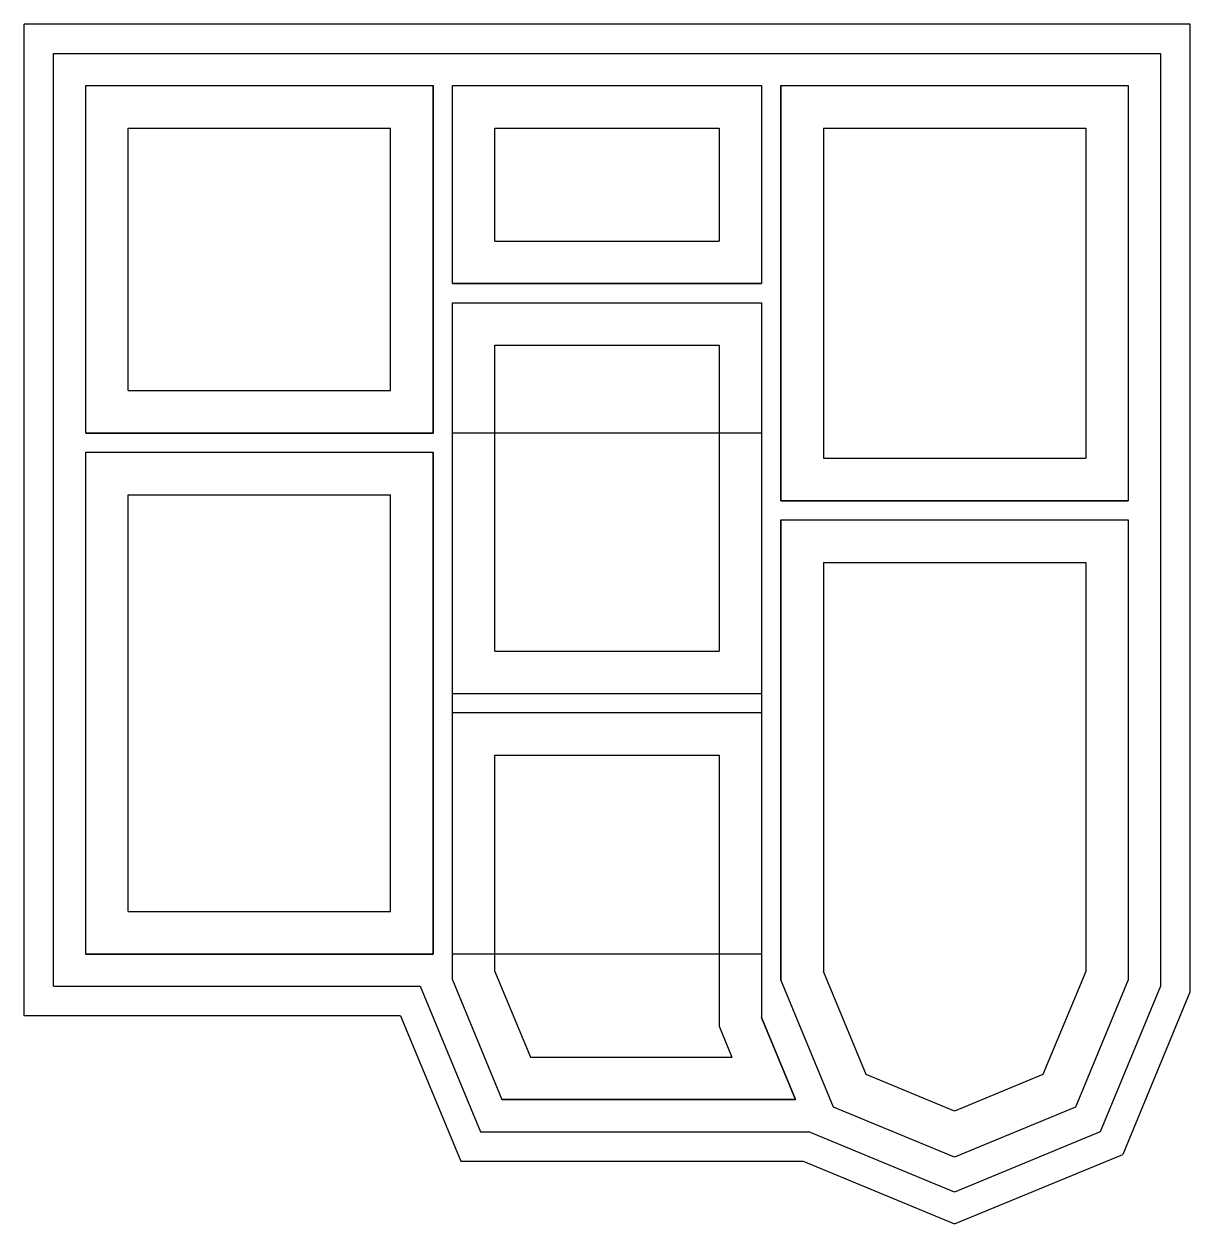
# Model space of a CAD drawing. Header units: millimetres. Extents: x -710 to 12710, y -13108 to 710.
import ezdxf

# ---------------------------------------------------------------- set-up
doc = ezdxf.new("R2010")
doc.units = ezdxf.units.MM
for name, color, linetype in [('plate01', 4, 'Continuous'), ('plate02', 3, 'Continuous'), ('plate03', 1, 'Continuous'), ('plate04', 6, 'Continuous'), ('plateF', 2, 'Continuous'), ('walls', 7, 'Continuous')]:
    doc.layers.add(name, color=color, linetype=linetype)

msp = doc.modelspace()

# ---------------------------------------------------------------- linework, layer by layer
at = {"layer": 'plate01'}
for p, q in [((0, 0), (4000, 0)), ((0, -4000), (0, 0)), ((4000, 0), (4000, -4000)), ((4220, 0), (7780, 0)), ((4220, -2280), (4220, 0)), ((7780, 0), (7780, -2280)), ((8000, 0), (12000, 0)), ((8000, -4780), (8000, 0)), ((12000, 0), (12000, -4780)), ((7780, -2280), (4220, -2280)), ((4220, -4000), (4220, -2500)), ((4220, -2500), (7780, -2500)), ((7780, -2500), (7780, -4000)), ((4000, -4000), (0, -4000)), ((7780, -4000), (4220, -4000)), ((0, -4220), (4000, -4220)), ((0, -10000), (0, -4220)), ((4000, -4220), (4000, -10000)), ((12000, -4780), (8000, -4780)), ((4000, -10000), (0, -10000))]:
    msp.add_line(p, q, dxfattribs=at)
at = {"layer": 'plate02'}
for p, q in [((8000, -5000), (12000, -5000)), ((8000, -10296), (8000, -5000)), ((12000, -5000), (12000, -10296)), ((8607, -11763), (8000, -10296)), ((12000, -10296), (11393, -11763)), ((10000, -12340), (8607, -11763)), ((11393, -11763), (10000, -12340))]:
    msp.add_line(p, q, dxfattribs=at)
at = {"layer": 'plate03'}
for p, q in [((4220, -7220), (7780, -7220)), ((4220, -10296), (4220, -7220)), ((7780, -7220), (7780, -10732)), ((4220, -10296), (4791, -11676)), ((7780, -10732), (8171, -11676)), ((8171, -11676), (4791, -11676))]:
    msp.add_line(p, q, dxfattribs=at)
at = {"layer": 'plate04'}
for p, q in [((4220, -10000), (4220, -7220)), ((4220, -7220), (7780, -7220)), ((7780, -7220), (7780, -10000)), ((7780, -10000), (4220, -10000))]:
    msp.add_line(p, q, dxfattribs=at)
at = {"layer": 'plateF'}
for p, q in [((-710, -10710), (-710, 710)), ((-710, 710), (12710, 710)), ((12710, 710), (12710, -10438)), ((490, -490), (3510, -490)), ((490, -3510), (490, -490)), ((3510, -3510), (3510, -490)), ((4710, -490), (7290, -490)), ((4710, -1790), (4710, -490)), ((7290, -490), (7290, -1790)), ((8490, -490), (8490, -4290)), ((8490, -490), (11510, -490)), ((11510, -490), (11510, -4290)), ((4710, -1790), (7290, -1790)), ((4710, -2990), (7290, -2990)), ((4710, -4220), (4710, -2990)), ((7290, -2990), (7290, -4220)), ((490, -3510), (3510, -3510)), ((4710, -6510), (4710, -4220)), ((7290, -4220), (7290, -6510)), ((8490, -4290), (11510, -4290)), ((490, -4710), (3510, -4710)), ((490, -9510), (490, -4710)), ((3510, -9510), (3510, -4710)), ((8490, -5490), (11510, -5490)), ((8490, -5490), (8490, -10199)), ((11510, -5490), (11510, -10199)), ((4710, -6510), (7290, -6510)), ((4710, -7710), (7290, -7710)), ((4710, -10199), (4710, -7710)), ((7290, -7710), (7290, -10830)), ((490, -9510), (3510, -9510)), ((4710, -10199), (5119, -11186)), ((8982, -11388), (8490, -10199)), ((11510, -10199), (11018, -11388)), ((12710, -10438), (11936, -12306)), ((3623, -10710), (-710, -10710)), ((3623, -10710), (4317, -12386)), ((7290, -10830), (7438, -11186)), ((5119, -11186), (7438, -11186)), ((10000, -11809), (8982, -11388)), ((11018, -11388), (10000, -11809)), ((4317, -12386), (8257, -12386)), ((8257, -12386), (10000, -13108)), ((10000, -13108), (11936, -12306))]:
    msp.add_line(p, q, dxfattribs=at)
at = {"layer": 'walls'}
for p, q in [((-370, 370), (12370, 370)), ((-370, -10370), (-370, 370)), ((12370, 370), (12370, -10370)), ((0, 0), (4000, 0)), ((0, -4000), (0, 0)), ((4000, -4000), (4000, 0)), ((4220, 0), (7780, 0)), ((4220, -2280), (4220, 0)), ((7780, 0), (7780, -2280)), ((8000, 0), (8000, -4780)), ((8000, 0), (12000, 0)), ((12000, 0), (12000, -4780)), ((4220, -2280), (7780, -2280)), ((4220, -4220), (4220, -2500)), ((4220, -2500), (7780, -2500)), ((7780, -2500), (7780, -4220)), ((0, -4000), (4000, -4000)), ((0, -10000), (0, -4220)), ((0, -4220), (4000, -4220)), ((4000, -10000), (4000, -4220)), ((4220, -7220), (4220, -4220)), ((7780, -4220), (7780, -7220)), ((8000, -4780), (12000, -4780)), ((8000, -5000), (12000, -5000)), ((8000, -5000), (8000, -10296)), ((12000, -5000), (12000, -10296)), ((4220, -7000), (7780, -7000)), ((4220, -7000), (7780, -7000)), ((4220, -10296), (4220, -7220)), ((7780, -7220), (7780, -10732)), ((0, -10000), (4000, -10000)), ((4220, -10296), (4791, -11676)), ((8607, -11763), (8000, -10296)), ((12000, -10296), (11393, -11763)), ((-370, -10370), (3850, -10370)), ((3850, -10370), (4544, -12046)), ((12370, -10370), (11676, -12046)), ((8171, -11676), (7780, -10732)), ((4791, -11676), (8171, -11676)), ((10000, -12340), (8607, -11763)), ((11393, -11763), (10000, -12340)), ((4544, -12046), (8324, -12046)), ((10000, -12740), (8324, -12046)), ((11676, -12046), (10000, -12740))]:
    msp.add_line(p, q, dxfattribs=at)

doc.saveas('drawing.dxf')
